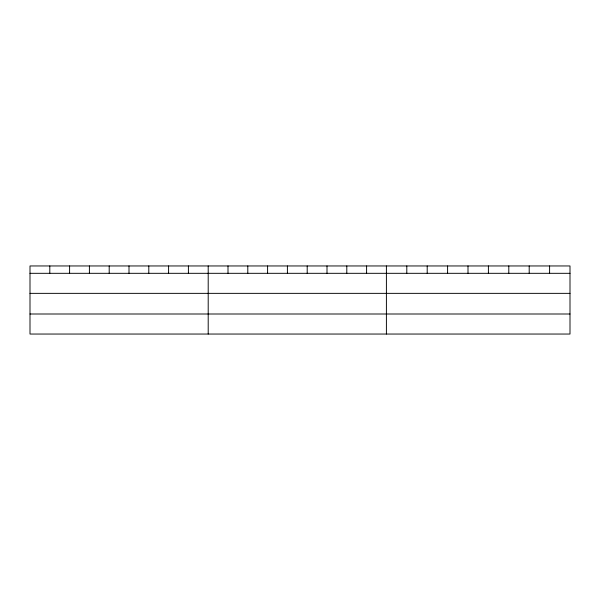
<?xml version="1.0" encoding="UTF-8"?>
<svg xmlns="http://www.w3.org/2000/svg" width="600" height="600" viewBox="0 0 600 600"><rect width="100%" height="100%" fill="white"/><g stroke="black" fill="none" stroke-linecap="round" stroke-linejoin="round"><path stroke-width="0.9" d="M570 293.355L570 265.957L30 265.957L30 334.043L570 334.043L570 293.355L30 293.355M30 273.315L570 273.315M30 314.002L570 314.002M549.6 265.957L549.6 273.315M529.2 265.957L529.2 273.315M508.8 265.957L508.8 273.315M488.4 265.957L488.4 273.315M468 265.957L468 273.315M447.6 265.957L447.6 273.315M427.2 265.957L427.2 273.315M406.8 265.957L406.8 273.315M386.4 265.957L386.4 334.043M366.6 265.957L366.6 273.315M346.8 265.957L346.8 273.315M327 265.957L327 273.315M307.2 265.957L307.2 273.315M287.4 265.957L287.4 273.315M267.6 265.957L267.6 273.315M247.8 265.957L247.8 273.315M228 265.957L228 273.315M208.2 265.957L208.2 334.043M188.4 265.957L188.4 273.315M168.6 265.957L168.6 273.315M148.8 265.957L148.8 273.315M129 265.957L129 273.315M109.2 265.957L109.2 273.315M89.4 265.957L89.4 273.315M69.6 265.957L69.6 273.315M49.8 265.957L49.8 273.315"/></g></svg>
